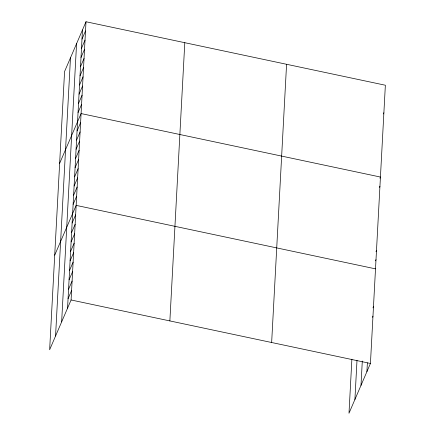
<?xml version="1.0" encoding="UTF-8"?>
<svg xmlns="http://www.w3.org/2000/svg" width="435" height="435" viewBox="0 0 435 435"><rect width="100%" height="100%" fill="white"/><g stroke="black" fill="none" stroke-linecap="round" stroke-linejoin="round"><path stroke-width="0.65" d="M55.555 336.037L70.475 57.811M61.645 321.895L76.571 43.669M67.555 308.165L82.481 29.939M86.01 21.75L64.565 71.541L49.639 349.767L71.084 299.976L86.01 21.75L385.361 85.233L370.435 363.459L348.99 413.25L351.888 359.196M169.867 320.927L184.793 42.701M271.647 342.508L286.573 64.282M354.906 399.52L357.004 360.332M360.996 385.377L362.301 361.05M366.906 371.648L367.379 362.861M81.992 39.117L85.516 30.934M81.497 48.301L85.026 40.112M81.008 57.485L84.531 49.296M80.513 66.664L84.042 58.475M80.018 75.848L83.547 67.659M79.529 85.026L83.052 76.837M79.034 94.21L82.563 86.021M78.545 103.389L82.068 95.2M78.05 112.573L81.579 104.384M59.639 163.359L81.084 113.562L380.435 177.045L379.929 178.214M77.066 130.935L80.589 122.746M76.571 140.113L80.1 131.93M76.081 149.297L79.605 141.109M75.587 158.481L79.116 150.292M75.097 167.66L78.621 159.471M74.602 176.844L78.131 168.655M74.108 186.022L77.637 177.833M73.618 195.206L77.142 187.017M73.123 204.385L76.652 196.196M54.712 255.171L76.158 205.38L375.508 268.857M72.123 223.03L75.652 214.841M71.617 232.486L75.146 224.297M71.112 241.947L74.635 233.758M70.6 251.408L74.129 243.219M70.095 260.864L73.624 252.681M69.589 270.325L73.113 262.136M69.078 279.787L72.607 271.598M68.572 289.248L72.101 281.059M68.067 298.704L71.59 290.515M383.376 113.943L383.882 112.774M379.44 187.398L379.94 186.229M375.992 251.669L376.492 250.495M375.497 260.848L376.003 259.679M372.974 307.866L373.48 306.697M372.469 317.327L372.974 316.158M71.084 299.976L370.435 363.459"/></g></svg>
